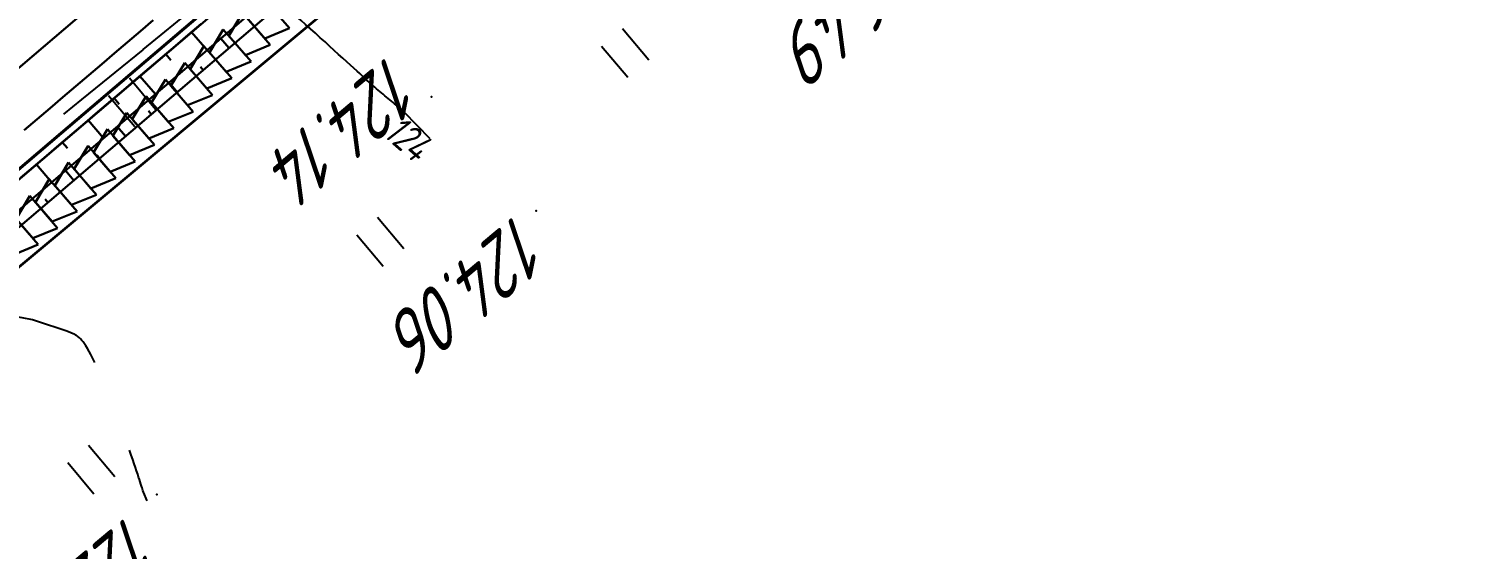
# Model space of a CAD drawing. Header units: millimetres. Extents: x -698 to 8131, y -704 to 4503.
# Drawn here: x 7897.4 to 7981.3, y -487.3 to -456.7 of the extents above; entities that cross this region are included whole.
import ezdxf

# ---------------------------------------------------------------- set-up
doc = ezdxf.new("R2010")
doc.units = ezdxf.units.MM
doc.linetypes.add('CONTI', pattern=[0])
for name, color, linetype, lineweight in [('10', 1, 'Continuous', 35), ('КОПИЯ_ОСЬ_13_ОТКОСЫ', 7, 'Continuous', 30), ('КОПИЯ_ОСЬ_ОТКОСЫ', 7, 'Continuous', 30), ('Огражд-перила', 1, 'ограждение2', 40), ('ОСЬ_ВЕРХ_ПОКРЫТИЯ_ГРАНИЦЫ_ПОЛОС', 7, 'Continuous', 30), ('ОСЬ_ВЕРХ_ПОКРЫТИЯ_ОСЬ', 1, 'Continuous', 30)]:
    doc.layers.add(name, color=color, linetype=linetype, lineweight=lineweight)
for name, color, linetype in [('GOR_BDEFAULT', 212, 'CONTI'), ('PI_OTDEFAULT', 172, 'CONTI'), ('PI_TTDEFAULT', 5, 'CONTI'), ('SIT_LDEFAULT', 7, 'CONTI'), ('USLZNDEFAULT', 7, 'CONTI'), ('канава', 7, 'Continuous'), ('разметка', 7, 'Continuous')]:
    doc.layers.add(name, color=color, linetype=linetype)
doc.layers.get('КОПИЯ_ОСЬ_ОТКОСЫ').off()
doc.styles.add('eskd', font='isocpeui.ttf', dxfattribs={"width": 1.2})
doc.styles.add('SHRFT', font='isocpeui.ttf', dxfattribs={"width": 3.5})
doc.linetypes.add('ограждение2', pattern='A,0.25,-0.1,[132,ltypeshp.shx,S=0.1,R=0,X=-0.1,Y=0],-0.1,1', length=1.45)

# ---------------------------------------------------------------- blocks, each defined once
blk = doc.blocks.new('BL_2011')
at = {"color": 0}
for p, q in [((0, 0), (0, 2.4)), ((1.6, 0), (1.6, 2.4))]:
    blk.add_line(p, q, dxfattribs=at)
blk = doc.blocks.new('6')
at = {"layer": 'канава', "color": 5, "linetype": 'Continuous', "lineweight": 30}
for p, q in [((-1.5, -1.25), (-1.5, 1.25)), ((0, 0.75), (-1.5, 1.25)), ((0, 0.75), (0, -0.75)), ((0, -0.75), (-1.5, -1.25))]:
    blk.add_line(p, q, dxfattribs=at)
blk = doc.blocks.new('*U54')
at = {"layer": 'КОПИЯ_ОСЬ_13_ОТКОСЫ'}
for points in [[(266.245, -653.094), (265.568, -653.84), (264.885, -654.58), (264.196, -655.315), (263.501, -656.045), (262.573, -657.002), (261.635, -657.951), (260.689, -658.89), (259.742, -659.815), (258.786, -660.732), (257.824, -661.641), (256.378, -662.982), (254.919, -664.309), (252.041, -666.856), (249.167, -669.33), (248.447, -669.941), (247.007, -671.155), (245.567, -672.36), (243.51, -674.071), (241.658, -675.606), (193.135, -717.03), (162.644, -742.92)], [(208.827, -704.608), (178.393, -730.565)], [(196.13, -715.437), (195.655, -714.879)], [(194.609, -716.735), (194.45, -716.549)], [(193.087, -718.033), (192.611, -717.475)], [(191.565, -719.33), (191.407, -719.145)], [(190.044, -720.628), (189.562, -720.064)], [(188.522, -721.926), (188.361, -721.738)], [(187, -723.224), (186.513, -722.653)], [(185.478, -724.522), (185.316, -724.331)]]:
    blk.add_lwpolyline(points, dxfattribs=at)

msp = doc.modelspace()

# ---------------------------------------------------------------- linework, layer by layer
at = {"layer": '10'}
for points in [[(7777.275, -561.382), (7779.235, -563.922), (7804.995, -544.202), (7801.735, -540.062), (7827.925, -519.342), (7830.075, -522.142), (7880.365, -480.112), (7888.765, -477.362), (7981.265, -400.242), (7996.105, -379.532), (8005.275, -357.472), (8007.615, -334.042), (8006.055, -312.952), (7993.635, -264.502)], [(7801.735, -540.062), (7827.925, -519.342), (7830.075, -522.142), (7880.365, -480.112), (7888.765, -477.362), (7981.265, -400.242), (7996.105, -379.532), (8005.275, -357.472), (8007.615, -334.042), (8006.055, -312.952)]]:
    msp.add_lwpolyline(points, dxfattribs=at)
at = {"layer": 'GOR_BDEFAULT', "color": 212, "flags": 128}
for points, elevation in [([(7920.969, -463.15), (7919.439, -461.59), (7919.369, -461.52), (7919.299, -461.46), (7919.229, -461.39), (7919.149, -461.32), (7919.059, -461.25), (7918.969, -461.17), (7918.879, -461.1), (7918.789, -461.02), (7918.689, -460.94), (7918.599, -460.86), (7918.499, -460.78), (7918.399, -460.7), (7918.299, -460.62), (7918.199, -460.54), (7918.109, -460.46), (7918.009, -460.37), (7917.909, -460.29), (7917.819, -460.21), (7917.719, -460.12), (7917.609, -460.03), (7917.499, -459.93), (7917.389, -459.83), (7917.259, -459.72), (7917.129, -459.6), (7916.989, -459.47), (7916.839, -459.32), (7916.669, -459.17), (7916.489, -459.01), (7916.289, -458.83), (7916.069, -458.63), (7915.839, -458.42), (7915.589, -458.2), (7915.329, -457.96), (7915.059, -457.71), (7914.789, -457.46), (7914.499, -457.21), (7914.219, -456.95), (7913.929, -456.69), (7913.649, -456.44), (7913.379, -456.2), (7913.109, -455.96), (7912.859, -455.73), (7912.619, -455.52), (7912.399, -455.32), (7912.189, -455.14), (7910.819, -454.1), (7910.759, -454.06), (7910.689, -454.03), (7910.619, -453.99), (7910.549, -453.95), (7910.479, -453.92), (7910.409, -453.88), (7910.329, -453.84), (7910.259, -453.8), (7910.189, -453.76), (7910.119, -453.72), (7910.049, -453.68), (7909.989, -453.64), (7909.929, -453.61), (7909.869, -453.58), (7909.819, -453.55)], 124), ([(7901.249, -476.32), (7901.139, -476.07), (7901.019, -475.85), (7900.919, -475.66), (7900.819, -475.49), (7900.729, -475.34), (7900.639, -475.21), (7900.559, -475.1), (7900.479, -475.01), (7900.409, -474.93), (7900.349, -474.87), (7900.279, -474.81), (7900.229, -474.77), (7900.169, -474.73), (7900.119, -474.7), (7900.079, -474.67), (7899.599, -474.47), (7899.069, -474.3), (7898.339, -474.05), (7897.589, -473.81), (7896.969, -473.68), (7896.219, -473.54), (7896.159, -473.52), (7896.099, -473.51), (7896.039, -473.5), (7895.979, -473.49), (7895.919, -473.48), (7895.849, -473.47), (7895.789, -473.45), (7895.719, -473.44), (7895.649, -473.43), (7895.579, -473.42), (7895.509, -473.4), (7895.429, -473.39), (7895.359, -473.37), (7895.279, -473.36), (7895.199, -473.34), (7895.109, -473.33), (7895.029, -473.31), (7894.939, -473.3), (7894.849, -473.28), (7894.759, -473.26), (7894.669, -473.24), (7894.569, -473.23), (7894.469, -473.21), (7894.369, -473.19), (7894.269, -473.17), (7894.159, -473.15), (7894.049, -473.12), (7893.929, -473.1), (7893.809, -473.08), (7893.689, -473.06), (7893.569, -473.03), (7893.439, -473.01), (7893.309, -472.98), (7893.169, -472.96), (7893.029, -472.93), (7892.889, -472.9), (7892.749, -472.87), (7892.599, -472.84), (7892.459, -472.82), (7892.309, -472.79), (7892.159, -472.76), (7892.009, -472.73), (7891.849, -472.7), (7891.699, -472.67), (7891.549, -472.63), (7891.389, -472.6), (7891.229, -472.57), (7891.079, -472.54), (7890.929, -472.51), (7890.779, -472.48), (7890.629, -472.45), (7890.479, -472.42), (7890.339, -472.39), (7890.199, -472.37), (7890.069, -472.34), (7889.939, -472.32), (7889.819, -472.29), (7889.709, -472.27), (7889.599, -472.25), (7889.499, -472.23), (7888.739, -472.14), (7888.259, -472.11), (7887.419, -472.04), (7887.349, -472.03), (7887.289, -472.02), (7887.229, -472.01), (7887.159, -471.99), (7887.099, -471.98), (7887.039, -471.97), (7886.979, -471.96), (7886.929, -471.94), (7886.869, -471.93), (7886.819, -471.92), (7886.769, -471.91), (7886.719, -471.9), (7886.679, -471.89), (7886.639, -471.88), (7886.609, -471.87)], 122), ([(7904.319, -484.45), (7904.109, -483.93), (7904.079, -483.85), (7904.049, -483.77), (7904.029, -483.68), (7903.989, -483.58), (7903.959, -483.46), (7903.919, -483.34), (7903.869, -483.2), (7903.819, -483.05), (7903.769, -482.88), (7903.709, -482.69), (7903.639, -482.49), (7903.559, -482.27), (7903.479, -482.02), (7903.389, -481.76), (7903.279, -481.47)], 122)]:
    msp.add_lwpolyline(points, dxfattribs=dict(at, elevation=elevation))
at = {"layer": 'PI_TTDEFAULT', "color": 5}
for p in [(7921.049, -460.68, 124.137), (7927.209, -467.4, 124.055), (7904.889, -484.07, 122.047)]:
    msp.add_point(p, dxfattribs=at)
at = {"layer": 'SIT_LDEFAULT', "color": 7}
for p, q in [((7904.089, -457.91), (7907.179, -455.39)), ((7900.489, -460.84), (7904.099, -457.92)), ((7899.419, -461.71), (7900.489, -460.84))]:
    msp.add_line(p, q, dxfattribs=at)
at = {"layer": 'КОПИЯ_ОСЬ_13_ОТКОСЫ'}
for points in [[(7979.249, -395.468), (7978.572, -396.215), (7977.89, -396.955), (7977.2, -397.69), (7976.506, -398.419), (7975.577, -399.377), (7974.64, -400.325), (7973.694, -401.265), (7972.746, -402.19), (7971.791, -403.107), (7970.828, -404.016), (7969.383, -405.357), (7967.924, -406.683), (7965.046, -409.231), (7962.172, -411.705), (7961.451, -412.316), (7960.012, -413.53), (7958.571, -414.735), (7956.515, -416.446), (7954.662, -417.98), (7906.14, -459.405), (7875.649, -485.294)], [(7976.902, -396.062), (7976.219, -396.788), (7975.53, -397.509), (7974.61, -398.456), (7973.681, -399.395), (7972.742, -400.325), (7971.801, -401.241), (7970.853, -402.149), (7969.898, -403.05), (7967.009, -405.696), (7964.145, -408.226), (7961.279, -410.686), (7960.562, -411.295), (7959.124, -412.504), (7957.687, -413.704), (7955.63, -415.41), (7953.777, -416.942), (7854.399, -501.677)], [(7906.944, -456.875), (7907.853, -457.942)], [(7905.421, -458.173), (7905.725, -458.528)], [(7903.9, -459.47), (7904.808, -460.536)], [(7902.377, -460.768), (7902.68, -461.123)], [(7900.856, -462.066), (7901.759, -463.125)], [(7899.334, -463.363), (7899.635, -463.716)], [(7897.812, -464.661), (7898.709, -465.714)]]:
    msp.add_lwpolyline(points, dxfattribs=at)
at = {"layer": 'Огражд-перила', "ltscale": 7}
msp.add_lwpolyline([(7798.485, -548.992), (7834.793, -517.912), (7871.794, -486.263), (7884.846, -475.113), (7899.267, -462.818), (7917.674, -447.136), (7946.85, -422.271), (7967.041, -405.078, 0.05108), (7982.068, -389.374, 0.079886), (7995.072, -365.674, 0.04301), (7998.693, -351.865, -0.532002), (8006.062, -347.552), (8006.062, -347.552)], format="xyb", dxfattribs=at)
at = {"layer": 'ОСЬ_ВЕРХ_ПОКРЫТИЯ_ГРАНИЦЫ_ПОЛОС'}
for points in [[(7907.501, -456.399), (7906.743, -457.046), (7905.984, -457.692), (7905.226, -458.339), (7904.467, -458.986), (7903.708, -459.633), (7902.95, -460.28), (7902.191, -460.927), (7901.432, -461.574), (7900.674, -462.22), (7899.915, -462.867), (7899.157, -463.514), (7898.398, -464.161), (7897.639, -464.808), (7896.881, -465.455)], [(7904.686, -456.171), (7903.928, -456.817), (7903.169, -457.464), (7902.411, -458.111), (7901.652, -458.758), (7900.893, -459.405), (7900.135, -460.052), (7899.376, -460.698), (7898.618, -461.345), (7897.859, -461.992), (7897.1, -462.639)]]:
    msp.add_lwpolyline(points, dxfattribs=at)
at = {"layer": 'ОСЬ_ВЕРХ_ПОКРЫТИЯ_ОСЬ'}
msp.add_lwpolyline([(7969.361, -396.083), (7968.674, -396.779), (7967.983, -397.471), (7967.287, -398.159), (7966.587, -398.842), (7965.883, -399.521), (7965.175, -400.197), (7964.464, -400.868), (7963.749, -401.536), (7963.031, -402.201), (7962.31, -402.862), (7961.586, -403.52), (7960.86, -404.175), (7960.131, -404.828), (7959.4, -405.478), (7958.667, -406.126), (7957.932, -406.771), (7957.195, -407.415), (7956.457, -408.057), (7954.976, -409.336), (7953.492, -410.61), (7950.516, -413.151), (7950.516, -413.151), (7809.284, -533.574)], dxfattribs=at)
at = {"layer": 'разметка', "lineweight": 30, "ltscale": 7}
msp.add_lwpolyline([(7993.777, -350.873, -0.102394), (7981.767, -380.992, -0.060709), (7963.031, -402.201, -0.010093), (7950.516, -413.151), (7912.469, -445.592), (7852.511, -496.716)], format="xyb", dxfattribs=at)

# ---------------------------------------------------------------- block references
at = {"layer": 'USLZNDEFAULT', "color": 7, "rotation": 40}
for p in [(7932.599, -459.56), (7903.599, -462.46), (7918.199, -470.66), (7901.199, -484.06)]:
    msp.add_blockref('BL_2011', p, dxfattribs=at)
at = {"layer": 'КОПИЯ_ОСЬ_13_ОТКОСЫ'}
msp.add_blockref('*U54', (7713.005, 257.625), dxfattribs=at)
at = {"layer": 'КОПИЯ_ОСЬ_ОТКОСЫ'}
for p, rotation in [((7910.752, -456.687), 220.8939195093261), ((7909.618, -457.669), 220.8939195093261), ((7908.484, -458.651), 220.8939195093261), ((7907.35, -459.633), 220.8939195093261), ((7906.214, -460.613), 220.6591293564835), ((7905.076, -461.59), 220.6591293564835), ((7903.938, -462.568), 220.6591293564835), ((7902.801, -463.545), 220.6591293564835), ((7901.663, -464.522), 220.6591293564835), ((7900.525, -465.5), 220.6591293564835), ((7899.387, -466.477), 220.6591293564835), ((7898.249, -467.454), 220.6591293564835), ((7897.111, -468.432), 220.6591293564835), ((7895.973, -469.409), 220.6591293564835)]:
    msp.add_blockref('6', p, dxfattribs=dict(at, rotation=rotation))

# ---------------------------------------------------------------- texts
at = {"layer": 'GOR_BDEFAULT', "color": 212, "style": 'SHRFT', "width": 0.75}
msp.add_text('124', height=1.7223, rotation=318.87898, dxfattribs=at).set_placement((7918.152, -462.956, 124))
at = {"layer": 'PI_OTDEFAULT', "color": 172, "style": 'eskd', "oblique": 10, "width": 0.8}
for s, p in [('126.49', (7949.566, -450.27)), ('124.14', (7918.829, -457.94, 0.5)), ('124.06', (7926.315, -467.3)), ('122.05', (7903.469, -485.027))]:
    msp.add_text(s, height=3.5, rotation=220, dxfattribs=at).set_placement(p)

doc.saveas('drawing.dxf')
